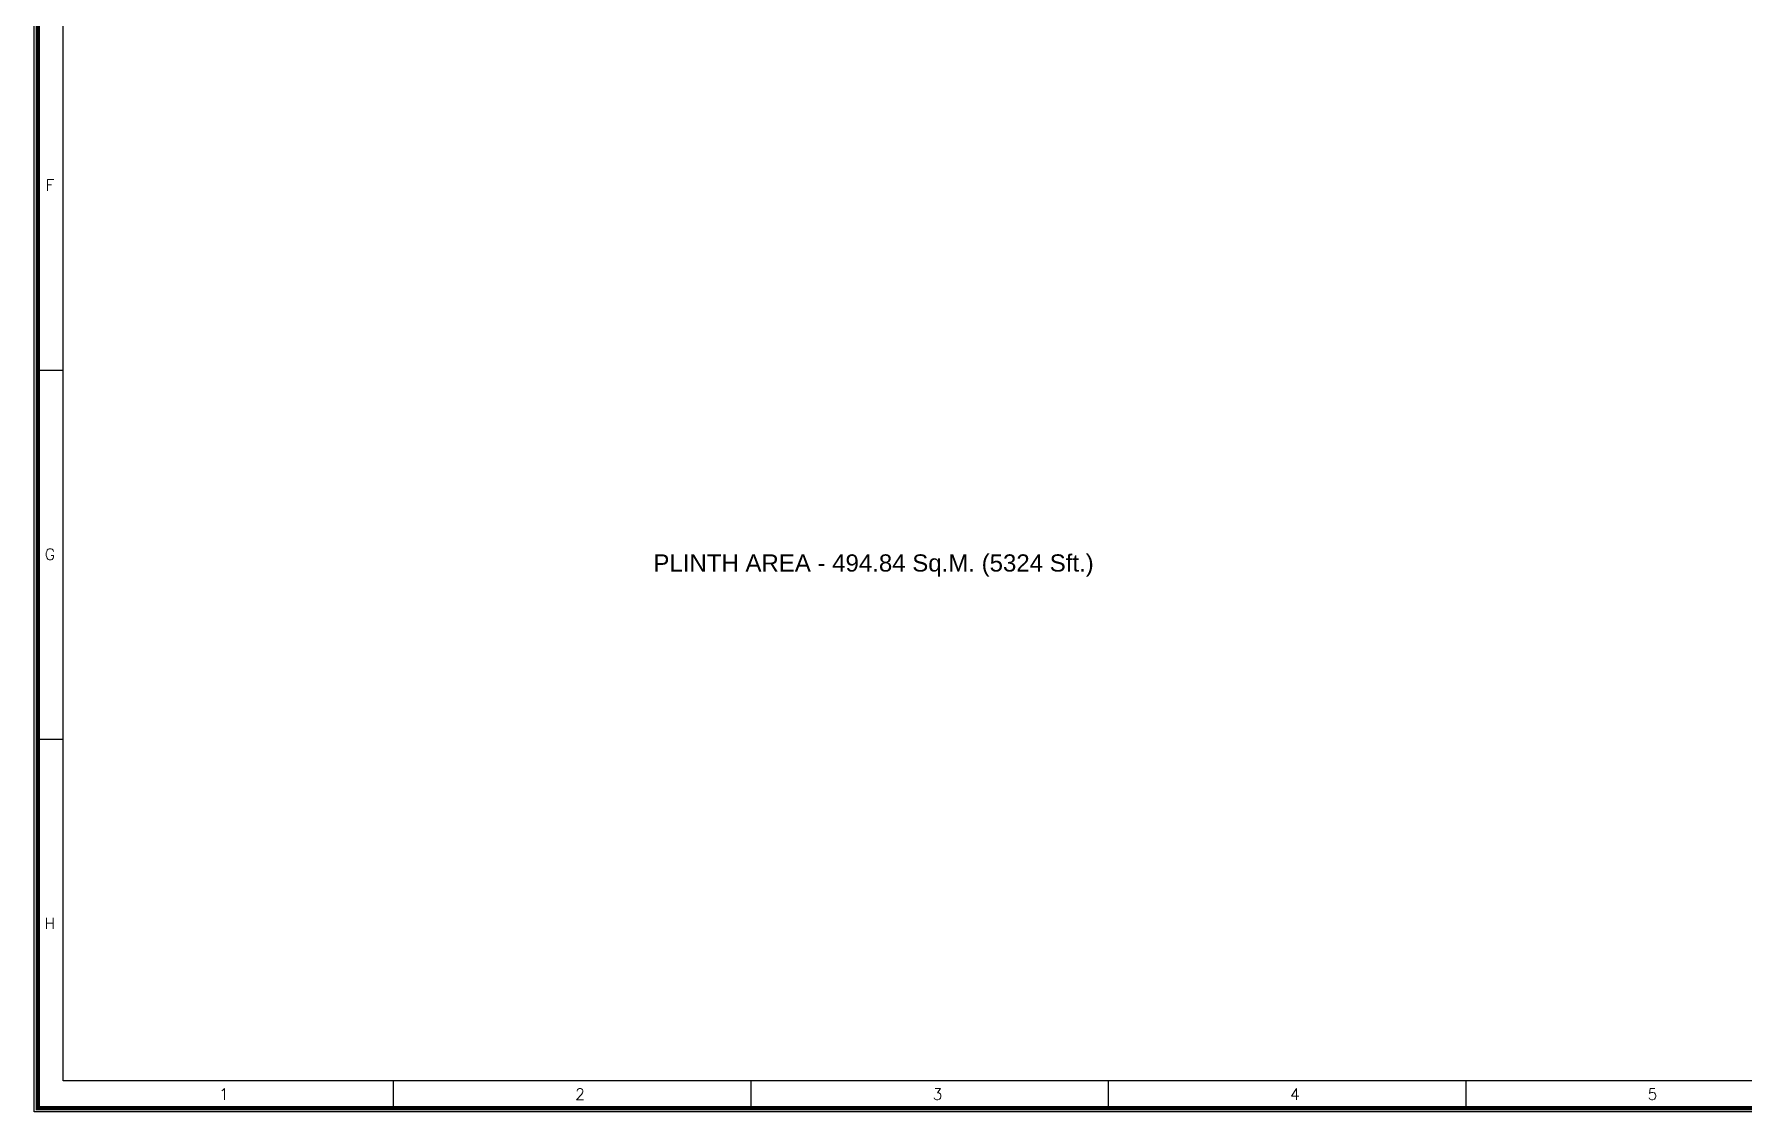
# Model space of a CAD drawing. Extents: x 3485972 to 3601240, y -625657 to -591207.
# Drawn here: x 3485972 to 3505867, y -625657 to -613114 of the extents above; entities that cross this region are included whole.
import ezdxf
from ezdxf.enums import TextEntityAlignment as Align

# ---------------------------------------------------------------- set-up
doc = ezdxf.new("R2010")
doc.units = 0
doc.header["$LTSCALE"] = 6
doc.header["$MEASUREMENT"] = 0
doc.layers.add('AREA', color=193, linetype='CONTINUOUS', plot=False)
doc.layers.add('TEXT', color=250, linetype='CONTINUOUS')
doc.layers.add('TITLE', color=7, linetype='CONTINUOUS')
doc.styles.add('ARIAL', font='arial.ttf')
doc.styles.add('ROMANS', font='romans.shx')

# ---------------------------------------------------------------- blocks, each defined once
blk = doc.blocks.new('A$C66962185')
at = {"layer": 'TITLE'}
for p, q in [((2.14, -141176.03), (2.14, -140930.66)), ((360.7, -141176.03), (2.14, -141176.03))]:
    blk.add_line(p, q, dxfattribs=at)
at = {"layer": 'TITLE', "color": 0}
for p, q in [((-0.15, -141115.84), (2.14, -141115.84)), ((-0.15, -141147.08), (2.14, -141147.08)), ((30.11, -141178.33), (30.11, -141176.03)), ((60.37, -141178.33), (60.37, -141176.03)), ((90.64, -141178.33), (90.64, -141176.03)), ((120.9, -141178.33), (120.9, -141176.03))]:
    blk.add_line(p, q, dxfattribs=at)
at = {"layer": 'TITLE', "color": 7, "const_width": 0.355}
blk.add_lwpolyline([(363, -140928.36), (363, -141178.33), (0, -141178.33), (0, -140928.36)], close=True, dxfattribs=at)
at = {"layer": 'TITLE', "color": 0, "style": 'ROMANS'}
for s, p in [('F', (1.02, -141100.19)), ('G', (1.02, -141131.44)), ('H', (1.02, -141162.68)), ('1', (15.75, -141177.15)), ('2', (45.89, -141177.15)), ('3', (76.15, -141177.15)), ('4', (106.41, -141177.15)), ('5', (136.67, -141177.15))]:
    blk.add_text(s, height=0.952, dxfattribs=at).set_placement(p, align=Align.MIDDLE)

msp = doc.modelspace()

# ---------------------------------------------------------------- linework, layer by layer
at = {"layer": 'AREA'}
for points in [[(3485972, -591208), (3535960, -591207), (3535960, -625656), (3485972, -625657)], [(3486015, -591251), (3535917, -591250), (3535917, -625613), (3486015, -625614)]]:
    msp.add_lwpolyline(points, close=True, dxfattribs=at)

# ---------------------------------------------------------------- block references
at = {"layer": 'TITLE', "xscale": 137.4720978042101, "yscale": 137.4720968119004, "zscale": 137.4720972069543}
msp.add_blockref('A$C66962185', (3486015, 18782467), dxfattribs=at)

# ---------------------------------------------------------------- texts
at = {"layer": 'TEXT', "insert": (3495740, -619299), "char_height": 200, "width": 16142.69, "attachment_point": 5, "style": 'ARIAL'}
msp.add_mtext('PLINTH AREA - 494.84 Sq.M. (5324 Sft.)', dxfattribs=at)

doc.saveas('drawing.dxf')
